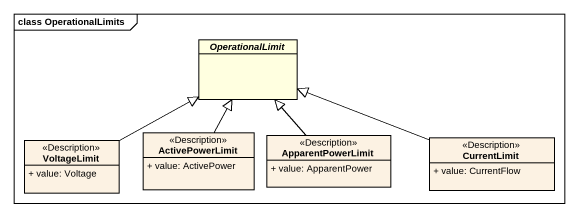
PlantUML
@startuml
mainframe class OperationalLimits
hide circle
hide empty members
skinparam classAttributeIconSize 0
abstract class OperationalLimit #FFFFE0
class VoltageLimit <<Description>> #FCF2E3 {
  + value: Voltage
}
class ActivePowerLimit <<Description>> #FCF2E3 {
  + value: ActivePower
}
class ApparentPowerLimit <<Description>> #FCF2E3 {
  + value: ApparentPower
}
class CurrentLimit <<Description>> #FCF2E3 {
  + value: CurrentFlow
}
VoltageLimit -right-|> OperationalLimit
ActivePowerLimit -up-|> OperationalLimit
ApparentPowerLimit -up-|> OperationalLimit
CurrentLimit -left-|> OperationalLimit
@enduml
